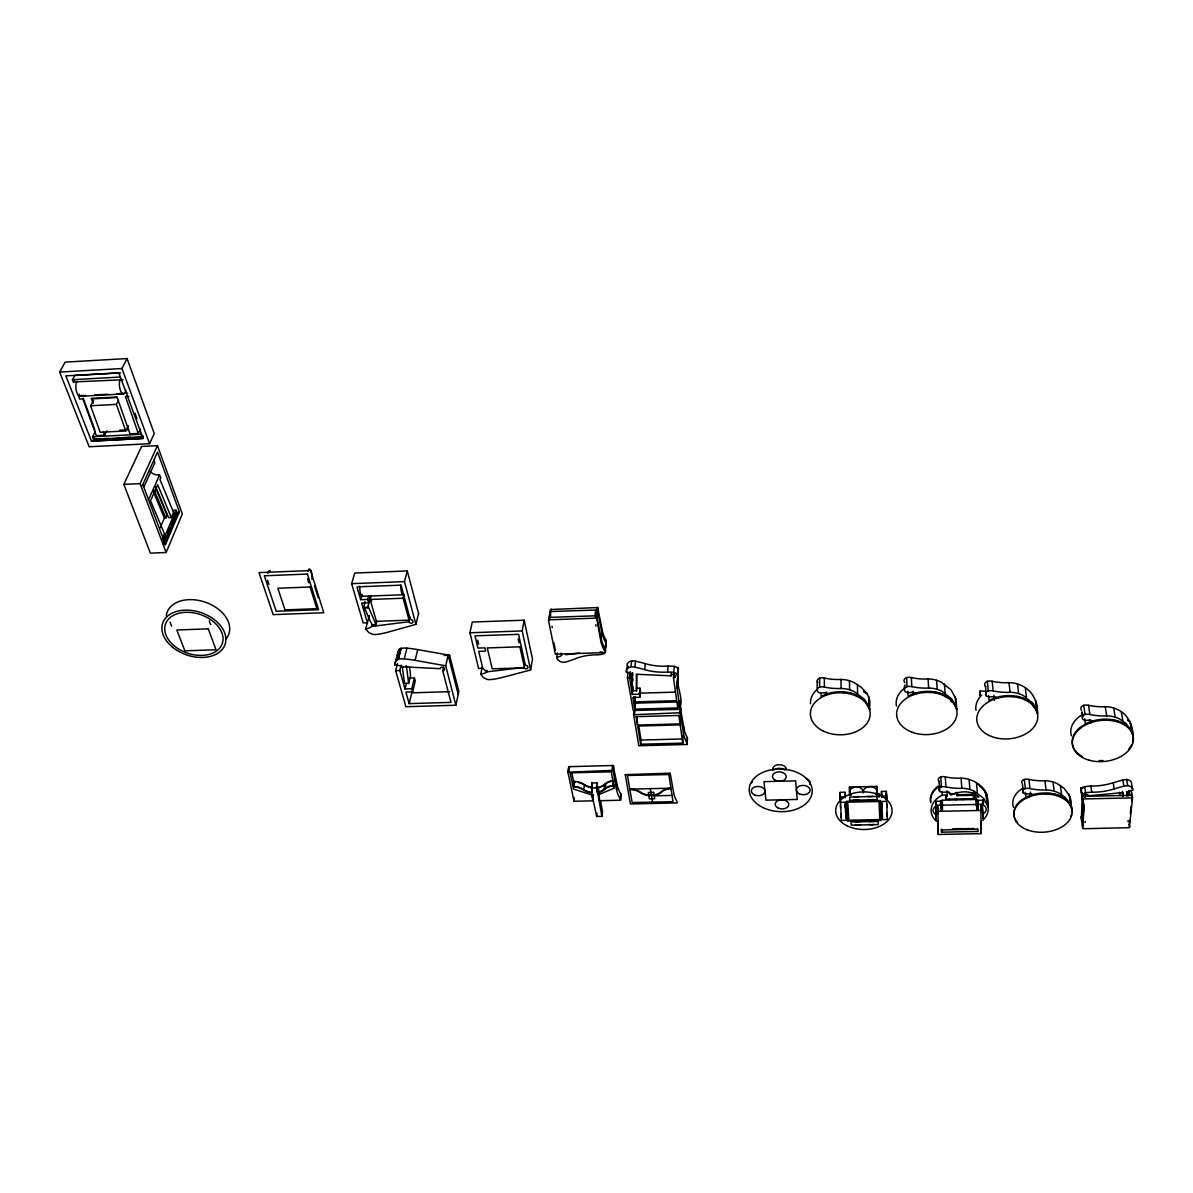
<?xml version="1.0" encoding="UTF-8"?>
<svg xmlns="http://www.w3.org/2000/svg" width="1193" height="1193" viewBox="0 0 1193 1193"><rect width="100%" height="100%" fill="white"/><g stroke="black" fill="none" stroke-linecap="round" stroke-linejoin="round"><path stroke-width="1.5" d="M863.807 691.344L866.834 693.267L868.668 696.816L869.772 709.507L864.522 699.441L854.397 691.686A29.452 20.758 0.2 0 0 849.61 689.793A21.653 15.3 0.1 0 0 841.766 688.48L837.859 688.54A46.706 33.851 -0.2 0 1 825.124 687.243L824.348 687.079L824.348 678.056A7.799 5.577 0.5 0 0 819.651 678.071A4.683 3.355 0.5 0 0 817.787 682.605M956.354 799.892L956.354 798.967M945.751 795.835L945.974 799.191L973.697 798.594L973.727 795.313L957.054 795.671L957.054 794.747L972.474 794.404L975.099 796.954L978.856 796.939A17.552 11.647 -2.4 0 0 954.266 794.031L951 793.912A7.247 4.832 -2 0 0 943.931 792.197A4.861 3.266 -2 0 1 940.039 791.615L939.353 790.974A4.504 3.012 -2 0 1 941.411 786.903L940.77 776.837A7.456 5.026 -2.1 0 1 945.259 776.852L945.989 777.016A44.409 30.362 -2.9 0 0 958.009 778.239L961.722 778.194A20.609 13.764 -2.4 0 1 969.104 779.417A28.021 18.685 -2.3 0 1 973.533 781.161C983.39 785.576 989.31 796.089 988.043 806.915A28.587 18.924 -2.2 0 1 982.585 820.486M821.112 693.312L821.112 696.652L823.021 695.579A29.87 21.012 0.2 0 1 865.954 702.051L869.772 709.507M940.725 800.965L940.621 801.308M817.175 690.18L817.22 681.173M828.24 693.64A7.576 5.383 0.5 0 0 822.618 692.954A5.085 3.624 0.6 0 1 818.502 692.328L817.742 691.627A4.697 3.355 0.6 0 1 819.621 687.093L819.651 678.071M963.288 799.742L963.288 798.818M970.222 799.593L970.222 798.669M975.949 798.728L976.247 806.095M976.784 810.345L976.903 799.444L942.366 800.19L942.44 811.061M977.723 831.476L977.738 829.239L941.545 829.94L941.575 832.162L977.723 831.476L977.47 828.449M978.156 810.315L978.275 800.369L983.211 800.264L983.136 804.872A9.126 6.025 -2.6 0 1 983.002 814.014L982.943 818.547L982.137 803.918A9.067 6.025 -2.7 0 0 983.852 802.591M980.825 809.6L980.9 804.38L937.609 805.29L937.698 813.969M937.817 821.142L938.205 834.444L981.093 833.639L980.9 804.38M633.617 714.726L680.055 712.743L683.514 733.248A48.779 34.075 3.4 0 0 686.989 743.03L687.198 744.477L638.807 745.744L633.617 714.726L634.005 711.192M977.813 800.16L977.678 800.891M678.101 670.69A49.674 35.701 3.5 0 0 677.848 679.443C677.147 688.003 684.499 701.857 679.041 709.373L633.215 710.476L627.429 677.728L628.04 672.494M1131.307 790.691L1132.53 797.878L1129.368 827.659L1083.662 828.732L1082.677 828.076L1083.96 809.689L1080.903 789.095L1080.992 787.693L1084.661 787.619M1080.992 787.693L1082.126 797.789A48.525 31.853 -4 0 1 1082.662 799.31M1081.365 817.294L1082.364 798.43A48.302 31.853 -4.1 0 0 1082.021 792.942M1131.575 800.801L1132.097 795.299L1082.23 796.387L1082.498 800.354A48.6 31.853 -4 0 1 1083.96 809.689M1085.108 796.969L1085.362 793.36M686.989 743.03L687.407 737.721A48.63 34.075 3.4 0 1 683.947 727.939L680.234 707.374L679.518 712.653M687.198 744.477L687.407 737.721M682.784 743.135L680.159 724.867L637.629 726.045L640.656 744.238L682.784 743.135L683.007 740.331M683.514 733.248L683.947 727.939M679.339 705.868L679.786 700.604M680.681 713.369L681.114 708.075M636.466 688.301L639.94 688.182L640.447 691.329L639.791 697.294L632.857 697.502L634.795 709.149L677.773 707.896L678.28 701.902M679.995 708.597L677.087 688.197A49.927 35.73 3.5 0 1 677.743 677.728L677.937 669.407A4.489 3.236 5.2 0 0 674.299 666.395A33.15 23.651 5.3 0 0 668.11 666.097A49.703 36.565 5.7 0 1 646.815 664.098L645.353 663.681A115.363 79.901 6.9 0 0 635.511 661.205A11.378 8.202 6.5 0 0 631.664 660.862A7.054 5.085 6.5 0 0 627.056 666.126A12.094 8.679 6.7 0 1 628.293 666.32M677.743 677.728L678.28 667.409L678.042 670.183L677.937 669.407M677.087 688.197L677.848 679.443M677.415 675.387A4.504 3.236 5.2 0 0 673.762 672.36L674.299 666.395M677.773 707.896L673.448 677.863L673.851 673.374M632.439 673.061L632.141 684.23A35.939 25.694 5.4 0 0 633.334 690.628L636.51 690.777L636.287 674.224L671.048 675.864L671.316 672.867M632.022 676.699A8.426 6.04 6.8 0 0 632.394 674.477L632.171 673.911A12.124 8.679 6.7 0 0 626.355 672.077A7.083 5.1 6.5 0 1 630.963 666.812A11.423 8.202 6.5 0 1 634.84 667.17A115.766 79.916 6.9 0 1 644.712 669.646L646.188 670.063A49.897 36.58 5.7 0 0 667.543 672.062L668.11 666.097M1128.295 795.94L1128.757 790.884M1129.115 824.93L1129.696 820.322M1130.338 813.611L1131.039 806.289M640.656 744.238L641.088 740.048L638.687 725.493M644.712 669.646L645.353 663.681M639.791 697.294L639.94 688.182M636.51 690.777L636.973 674.269M634.795 709.149L635.451 703.169L634.348 696.518M634.527 713.936L634.93 710.417M634.84 667.17L635.511 661.205M598.811 791.466L599.542 800.697L620.524 800.235L620.837 793.882A46.915 31.823 5.3 0 1 617.154 784.711L613.142 765.488L568.867 766.696L567.957 772.184L573.997 801.264L592.906 800.846L593.279 794.493L592.638 799.489M620.524 800.235L620.837 793.882M632.335 694.371L633.006 688.406L630.247 671.704L629.561 677.669L632.335 694.371L639.284 694.162M632.141 684.23L632.663 672.733M620.271 798.863A47.049 31.823 5.4 0 1 616.587 789.691L617.154 784.711M630.963 666.812L631.664 660.862M612.948 785.531L613.664 784.8L611.278 771.826L570.12 772.825L572.789 785.755L573.908 786.455A13.481 9.037 7.7 0 1 583.795 789.587A15.807 10.692 7.2 0 0 591.743 792.45L591.683 782.981L597.007 782.862L596.381 787.842L597.425 792.316A15.807 10.677 7.3 0 0 604.195 789.11A13.526 9.097 6.6 0 1 611.86 785.65L612.829 785.546L613.769 780.476M626.355 672.077L626.877 667.618M598.394 794.777L614.276 788.096L614.663 784.77M567.957 772.184L612.024 770.395L612.62 765.414M616.587 789.691L613.172 771.081L613.769 766.085M409.348 678.116L414.389 677.952L415.253 681.069L412.644 691.851L405.888 692.059L409.154 703.616L450.984 702.364L442.737 670.675A2.147 1.521 12.2 0 0 444.422 669.049L444.348 668.885A2.162 1.521 12.3 0 0 442.096 667.23A2.162 1.521 12.3 0 0 440.142 668.691L401.922 666.768A12.109 8.455 13.4 0 0 394.779 664.844L395.047 663.189A19.714 13.824 13 0 1 395.987 660.833L398.701 659.058A18.372 12.84 13.2 0 1 404.248 658.909L404.964 658.968A85.598 58.457 12.6 0 1 415.119 660.355L445.69 665.798L455.875 705.227L405.918 706.718L395.644 670.645L397.478 663.472M394.779 664.844L397.806 652.437A19.58 13.824 13.1 0 1 398.745 650.096L401.444 648.306A18.253 12.84 13.3 0 1 406.947 648.157L407.678 648.217A85.076 58.442 12.6 0 1 417.744 649.589L448.136 655.017L458.201 694.415M604.195 789.11L604.806 784.129A13.481 9.097 6.6 0 1 612.456 780.669L613.545 780.55M592.906 800.846L591.743 794.941L573.46 789.035L573.162 787.589A1.73 1.163 7.7 0 1 573.937 786.918A12.81 8.575 7.7 0 1 582.631 789.423L583.377 789.9A16.493 11.14 7.2 0 0 591.653 792.898L596.649 816.444L601.913 816.4L597.693 792.749A16.478 11.14 7.3 0 0 604.747 789.408L605.895 783.92A12.81 8.634 6.6 0 1 606.476 783.458M601.913 816.4L602.525 811.419L600.422 800.533M596.649 816.459L597.067 813.134M597.335 792.823L597.007 782.862M591.922 792.465L592.354 789.155M557.444 653.078L556.743 657.462A7.009 5.055 8.8 0 0 563.111 662.324A11.348 8.187 8.9 0 0 566.735 661.742A124.176 92.502 11.3 0 0 575.458 658.685L576.726 658.178A47.675 33.881 7.4 0 1 596.858 654.838A33.777 24.725 8.1 0 0 602.823 654.152A4.474 3.251 7.6 0 0 605.433 650.916L605.79 642.699A50.046 36.789 6 0 1 601.794 632.141L597.35 609.951L550.868 611.547L549.958 612.173L550.659 615.916M604.97 652.586L606.119 640.268A49.972 36.774 6 0 1 602.122 629.71L597.693 607.535L550.435 609.563L548.556 620.643L555.327 654.226L604.97 652.586L605.298 650.125M606.074 644.28L606.119 640.268M583.795 789.587L584.466 784.606A13.451 9.037 7.7 0 0 574.594 781.475L573.505 780.863L571.82 772.706M604.687 651.005A50.3 36.819 6.1 0 1 600.676 640.432L602.122 629.71M573.997 801.264L574.459 797.938M572.789 785.755L573.505 780.863M600.676 640.432L596.858 618.913L598.349 608.221M573.937 786.918L574.594 781.475M594.889 615.737L595.71 609.906M548.556 620.643L549.466 619.793L595.62 618.138L597.126 607.446M568.107 772.87L568.673 767.203M568.822 771.453L569.538 766.473M550.122 613.202L549.138 619.018L549.884 617.363L596.53 615.782L601.004 637.987A50.225 36.804 6.1 0 0 605.015 648.56L605.433 650.916M549.466 619.793L551.27 609.131M482.226 666.991L480.749 674.179L481.883 675.775A19.655 13.958 10.6 0 0 484.03 677.997L487.594 679.533A18.387 13.063 11 0 0 493.112 679.324L493.798 679.22A90.265 65.54 12.3 0 0 503.073 677.236L530.617 669.974L532.496 659.088L524.174 620.181L472.279 622.045L469.953 632.782L478.587 668.453L482.792 668.304L486.819 671.853L523.742 667.484A2.147 1.536 9.9 0 0 526.367 668.796A2.147 1.536 9.9 0 0 527.873 667.021L527.813 666.857A2.147 1.536 9.9 0 0 525.367 665.366L518.597 634.318L474.993 635.839L477.931 648.082L484.895 647.844L485.655 651.11L478.721 651.333L482.792 668.304M372.097 624.953L372.052 624.357A8.59 6.099 15 0 0 370.665 622.105L363.984 606.76L363.567 608.221L367.712 607.714L368.13 606.253L375.959 624.357L372.097 624.953L371.694 626.429A12.467 8.858 15.1 0 1 365.699 628.875L366.937 630.53A20.162 14.361 14.5 0 0 369.248 632.842L372.947 634.437A18.879 13.436 14.9 0 0 378.524 634.214L379.21 634.094A92.86 67.404 16.5 0 0 388.471 632.007L415.925 624.342L418.579 613.545M530.617 669.974L522.191 630.933L524.174 620.181M487.117 670.377L486.819 671.853A12.139 8.605 11.3 0 1 480.749 674.179M455.875 705.227L458.828 691.493L449.597 655.285L444.199 655.464M445.72 665.873L448.136 655.017M448.941 658.208L449.597 655.285M442.737 670.675L443.557 667.081M409.154 703.616L411.764 692.835L449.731 691.657M412.644 691.851L411.779 688.734L414.389 677.952M402.637 666.186A8.411 5.89 13.6 0 1 402.473 668.065L404.487 683.186L408.677 683.38L410.601 675.551L409.453 666.663M415.119 660.355L417.744 649.589M411.779 688.734L405.009 688.943L406.336 683.559M405.978 667.081L406.336 665.605L408.677 683.38M405.009 688.943L399.804 670.511L401.161 665.127M404.248 658.909L406.947 648.157M371.694 626.429L408.811 621.777L409.84 617.02M396.21 660.46L398.969 649.723M396.344 660.296L399.237 649.38M396.643 659.953L399.566 649.067M397.001 659.669L399.953 648.798M397.418 659.431L400.177 648.679M397.657 659.326L400.654 648.485M398.164 659.162L400.908 648.41M398.417 659.103L401.161 648.351M371.023 596.381L370.143 599.482L376.421 621.329L409.05 620.136L403.115 598.23L403.935 595.128M415.925 624.342L404.472 581.602L407.275 570.955L354.783 573.058L351.637 583.675L363.164 622.895L367.399 622.746L361.658 603.061L368.682 602.808L367.698 599.408L368.712 595.844M375.556 625.818L376.809 621.24M365.699 628.875L369.398 615.618M367.712 607.714L370.695 595.695M363.567 608.221L365.088 601.54M367.698 599.408L360.674 599.676L362.195 594.338M166.14 552.493L182.335 514.019L157.461 445.66L141.609 446.45L123.833 484.403L150.378 553.149L166.14 552.493L140.088 483.627L157.461 445.66M179.353 511.827L178.353 511.872L164.455 544.604L165.469 544.56L179.353 511.827L157.551 452.087L142.206 485.79M163.098 540.295L175.953 510.172L172.582 510.425M163.739 541.443L165.931 536.313M167.378 532.883L169.57 527.738M171.031 524.309L176.907 512.483L175.953 510.172M163.799 543.322L176.907 512.483M162.144 538.982L164.425 533.644L150.542 500.762L157.685 484.731L171.315 517.523L168.631 517.732L155.657 486.595M171.315 517.523L173.522 512.334L159.981 479.586L160.891 477.543L158.923 474.859A7.874 5.652 23.3 0 1 149.707 470.952M160.22 527.724L164.395 518.045L153.42 491.844M164.395 518.045L165.812 517.941L167.02 515.122L156.089 488.936M123.043 379.762L73.712 381.939A8.083 3.475 83.8 0 1 74.398 380.955M148.305 500.225L159.728 474.71M144.04 486.61L154.836 462.854L153.793 460.349M149.572 443.692L154.285 433.521L127.055 358.556L65.153 362.12L59.65 372.067L89.177 446.764L149.572 443.692L121.969 368.518L127.055 358.556M143.071 438.457L91.488 441.112L143.071 438.457L118.838 372.842L65.839 375.84L91.488 441.112M108.533 438.383L93.844 439.143L94.336 438.159M93.054 403.413L91.235 398.402L117.003 396.986L129.992 433.894L138.299 433.462L140.55 429.137M93.546 400.505L90.564 405.769L100.227 432.298L125.772 430.971L128.576 425.662M79.275 394.242A8.083 3.475 83.8 0 1 78.678 395.45L79.513 399.044L82.854 398.85L96.335 435.639L104.596 435.206L105.506 433.521M106.475 431.762L106.952 430.882M125.772 430.971L116.362 404.367L118.525 400.416M142.698 435.579L143.235 437.145L94.754 439.635L93.472 439.382L92.502 436.772L95.44 431.478M73.444 382.55L72.415 379.717L74.92 375.482L120.747 372.887M637.465 725.061L637.465 724.524A7.337 1.014 88.4 0 0 636.152 716.59L637.465 725.061L680.01 723.883L678.862 715.382A7.352 0.835 88.3 0 1 679.399 716.352M980.05 691.03L979.93 695.37L980.05 691.03L985.522 691.224M604.747 789.408L605.283 788.901A12.84 8.634 6.6 0 1 612.963 786.008A1.745 1.178 6.7 0 1 614.007 786.649L614.276 788.096M93.665 437.19L93.844 439.143M939.965 785.963L938.041 787.231A28.438 18.924 -2.3 0 0 930.749 802.785M1082.797 714.324L1079.889 716.218A30.436 20.579 -6.6 0 0 1071.418 735.798M1023.042 788.111L1021.029 789.378A28.975 19.073 -4.2 0 0 1013.498 807.422M945.974 799.191L945.945 795.91L947.272 795.88L947.272 794.956L942.306 795.075L938.667 797.297A28.587 18.924 -2.2 0 0 936.624 821.41M1126.908 791.526L1127.43 794.613A8.411 5.488 -6.4 0 1 1126.863 792.629L1127.042 792.107A12.109 7.874 -6.3 0 1 1132.724 790.169L1131.665 784.01A7.039 4.608 -6.3 0 0 1126.639 779.506A11.348 7.426 -6.3 0 0 1122.822 780.028A115.989 73.071 -6 0 0 1113.218 782.757L1111.787 783.205A49.092 32.837 -6.1 0 1 1090.849 786.083A32.733 21.31 -5.2 0 0 1084.75 786.664A4.429 2.908 -5.4 0 0 1081.395 789.542L1081.261 791.645A48.361 31.853 -4.1 0 1 1082.633 797.043M1132.724 790.169A7.054 4.608 -6.2 0 0 1127.683 785.665A11.378 7.426 -6.2 0 0 1123.851 786.187A116.377 73.071 -5.9 0 0 1114.202 788.916L1112.771 789.363A49.271 32.852 -6 0 1 1091.759 792.227A32.837 21.31 -5.2 0 0 1085.63 792.808A4.444 2.908 -5.3 0 0 1082.275 795.686M904.995 684.901L903.876 688.719A30.034 21.101 -2.4 0 0 896.48 706.092M597.872 787.365L598.051 787.335A15.763 10.677 7.3 0 0 604.806 784.129M363.343 607.684L367.489 607.177M565.646 654.703L579.709 653.078M59.65 372.067L121.969 368.518M72.415 379.717L120.225 377.033M78.35 395.852L85.657 395.45M94.799 394.958L107.579 394.257M116.72 393.75L127.681 393.153M80.125 396.315L123.461 393.929M128.799 396.344L125.429 396.523L138.299 433.462M91.846 398.909L117.436 397.508M90.564 405.769L116.362 404.367M119.613 430.226L128.65 429.748M92.502 436.772L141.102 434.267L142.012 436.877L143.235 437.145M117.719 437.906L130.574 437.249M93.472 439.382L142.012 436.877M123.833 484.403L140.088 483.627M175.997 513.393L178.861 513.258M351.637 583.675L404.472 581.602M362.299 596.321L403.115 594.77M370.143 599.482L403.115 598.23M866.834 693.267L861.167 687.257L854.233 682.65A29.288 20.758 0.2 0 0 849.476 680.756A21.534 15.285 0 0 0 841.676 679.443L837.784 679.518A46.452 33.822 -0.2 0 1 825.124 678.221L824.348 678.056M956.19 701.738A30.034 21.101 -2.4 0 0 955.951 699.098L951.164 689.972L941.322 682.202A29.616 20.848 -2.4 0 0 936.594 680.293A21.772 15.36 -2.5 0 0 928.765 678.981L924.843 679.056A47.004 33.986 -3.1 0 1 912.108 677.743L911.333 677.579A7.889 5.607 -2.1 0 0 906.576 677.594A4.727 3.37 -2.1 0 0 904.488 682.157L904.876 682.575M1035.658 700.679L1037.537 713.503C1038.059 702.23 1032.631 690.822 1022.207 685.9A29.929 20.818 -4.5 0 0 1017.525 683.992A22.011 15.345 -4.7 0 0 1009.696 682.664L1005.729 682.739A47.526 33.926 -5.4 0 1 992.934 681.427L992.173 681.263A7.963 5.607 -4.4 0 0 987.372 681.278A4.772 3.355 -4.4 0 0 985.075 685.841L985.791 686.557M469.953 632.782L522.191 630.933M955.951 699.098L956.726 709.209L951.835 699.068L941.948 691.284A29.78 20.863 -2.3 0 0 937.191 689.375A21.892 15.375 -2.4 0 0 929.332 688.063L925.38 688.122A47.258 34.015 -3 0 1 912.57 686.81L911.795 686.646A7.933 5.607 -2 0 0 907.008 686.661A4.757 3.37 -2.1 0 0 904.92 691.224L905.651 691.94A5.145 3.639 -2.1 0 0 909.782 692.566A7.665 5.398 -2 0 1 916.12 693.58M1037.537 713.503L1032.974 703.348L1023.326 695.549A30.108 20.833 -4.4 0 0 1018.613 693.625A22.13 15.36 -4.6 0 0 1010.739 692.298L1006.758 692.372A47.809 33.971 -5.3 0 1 993.888 691.06L993.113 690.881A8.008 5.607 -4.3 0 0 988.296 690.911A4.802 3.37 -4.3 0 0 985.985 695.474L986.7 696.19A5.19 3.639 -4.3 0 0 990.831 696.816A7.74 5.398 -4.2 0 1 997.795 698.233M1132.679 741.942A30.615 20.594 -6.4 0 0 1133.171 736.722C1132.858 726.015 1128.489 714.682 1118.259 709.895A30.019 20.341 -6.6 0 0 1113.68 708.016A22.07 14.987 -6.7 0 0 1105.911 706.718L1101.959 706.778A47.69 33.091 -7.6 0 1 1089.254 705.481L1088.493 705.302A7.993 5.473 -6.5 0 0 1083.706 705.317A4.787 3.281 -6.5 0 0 1081.186 709.79L1081.544 710.208M1131.59 731.1L1126.267 723.674L1119.824 719.096A30.183 20.341 -6.4 0 0 1115.216 717.217A22.19 14.987 -6.6 0 0 1107.417 715.904L1103.436 715.964A47.944 33.121 -7.5 0 1 1090.656 714.652L1089.895 714.488A8.038 5.473 -6.4 0 0 1085.078 714.503A4.817 3.281 -6.4 0 0 1082.558 718.976L1083.229 719.677A5.204 3.549 -6.4 0 0 1087.33 720.289A7.769 5.279 -6.3 0 1 1093.608 721.318M395.644 670.645L399.804 670.511M627.429 677.728L629.561 677.669M639.224 693.193L675.029 692.104M634.422 696.772L635.273 701.887L676.177 700.679M635.451 703.169L676.416 701.961M636.078 716.68L678.802 715.457M1069.003 794.866L1063.724 787.991L1057.46 783.756A28.572 18.834 -4.2 0 0 1053.031 781.997A21.012 13.869 -4.3 0 0 1045.575 780.759L1041.802 780.804A45.319 30.6 -5 0 1 1029.619 779.551L1028.903 779.402A7.605 5.055 -4.1 0 0 1024.325 779.387A4.563 3.042 -4.1 0 0 1021.745 782.862M986.492 794.449L988.043 806.915L983.599 798.266L974.368 791.242A28.185 18.685 -2.2 0 0 969.909 789.498A20.713 13.764 -2.3 0 0 962.497 788.275L958.754 788.319A44.663 30.377 -2.8 0 1 946.66 787.067L945.945 786.918A7.501 5.026 -2 0 0 941.411 786.903M1070.24 804.067L1064.946 797.192L1058.653 792.942A28.721 18.834 -4.1 0 0 1054.194 791.183A21.116 13.869 -4.3 0 0 1046.708 789.945L1042.906 789.99A45.558 30.615 -4.9 0 1 1030.677 788.737L1029.932 788.573A7.65 5.055 -4 0 0 1025.339 788.558A4.578 3.042 -4 0 0 1023.057 792.674L1023.728 793.315A4.951 3.281 -4 0 0 1027.65 793.912A7.382 4.876 -4 0 1 1034.256 795.239M641.088 740.048L683.127 738.929L682.605 735.276M591.042 787.962L596.381 787.842M849.61 795.373L849.491 787.037L876.751 786.411L876.885 789.677M654.211 795.806L672.062 795.403M840.17 802.352L845.017 802.248L846.105 820.352L841.319 820.456L840.096 792.361L844.898 792.256L845.226 797.685M881.657 797.446L881.478 791.436L886.31 791.332L886.653 800.399M1029.291 797.252L1025.92 797.327L1025.354 792.227M1082.588 798.952L1132.53 797.878M941.009 803.471L942.395 803.441M976.873 802.695L978.245 802.665M941.053 808.049L942.425 808.019M976.813 807.288L978.185 807.258M935.64 806.423L935.67 809.436L938.891 809.361M937.609 805.29L937.981 811.344L981.421 810.45M952.208 828.941L973.861 828.524M595.62 618.138L596.858 618.913M612.024 770.395L613.172 771.081M1082.439 820.023L1081.469 819.531L1082.722 800.98A48.361 31.853 -4.1 0 0 1082.767 800.19M863.821 691.836L866.849 693.774M1127.817 719.946L1129.875 721.392L1133.171 736.722L1130.875 723.897M1127.907 720.453L1129.965 721.899M950.761 700.559L954.743 703.497M950.806 701.066L954.773 704.004L956.726 709.209M1033.183 706.331L1035.778 708.284L1036.896 710.849M1033.123 705.809L1035.718 707.777M940.77 776.837A4.474 3.012 -2.1 0 0 938.712 780.908L939.398 781.549M1082.588 825.974L1083.602 807.124A48.525 31.853 -4 0 0 1082.901 800.071M954.832 704.094L953.207 701.708A30.213 21.116 -2.3 0 0 910.125 695.191L908.141 696.28L907.888 691.239M1035.837 708.374L1034.286 705.988A30.541 21.086 -4.4 0 0 991.115 699.456L989.072 700.545L988.579 695.474M987.401 804.574L985.373 792.152M1070.598 801.472A28.975 19.073 -4.2 0 0 1070.509 799.071L1068.943 794.359L1071.896 809.301A29.154 19.073 -4.1 0 1 1071.97 811.702M370.084 597.961L371.545 601.347M154.165 490.084L165.812 517.941M1132.679 734.142L1130.308 729.37A30.615 20.594 -6.4 0 0 1087.539 722.898L1081.395 726.418A30.615 20.594 -6.4 0 0 1082.17 756.437M142.802 484.447L165.469 544.56M94.187 438.07L94.754 439.635M83.271 398.268L94.799 429.734M103.373 431.866L104.596 435.206M135.063 413.33L136.897 418.594M314.579 586.061L318.218 597.723M360.674 599.676L356.931 586.867L401.027 585.137L410.317 619.555A2.207 1.581 13.8 0 1 412.897 621.091L412.912 621.27A2.207 1.581 13.8 0 1 411.54 623.134A2.207 1.581 13.8 0 1 408.811 621.777M407.275 570.955L418.594 613.634M553.895 642.684L555.371 650.021M591.683 782.981L592.28 785.993M599.378 795.09L598.319 787.768A16.434 11.14 7.3 0 0 600.989 786.992M1121.256 711.699L1122.837 720.9M1129.175 790.735L1129.965 795.358M1126.639 779.506L1127.683 785.665M1113.68 708.016L1115.216 717.217M1122.822 780.028L1123.851 786.187M1129.294 824.587L1129.726 827.167M650.349 788.648L652.571 802.099M1119.466 792.286L1120.003 795.567M1105.24 706.703L1106.731 715.889M1113.218 782.757L1114.202 788.916M1088.493 705.302L1089.895 714.488M1089.88 719.722L1090.402 723.137M1083.706 705.317L1085.078 714.503M1084.676 718.857L1085.436 723.957M1082.14 712.325L1082.692 715.994M1081.812 712.042L1082.633 717.545M1090.849 786.083L1091.759 792.227M1084.75 786.664L1085.63 792.808M674.239 673.642L674.746 677.177M1081.097 816.817L1082.677 828.076M1069.957 796.685L1071.896 809.301L1068.928 802.501A29.154 19.073 -4.1 0 0 1027.889 796.357L1022.133 799.578A29.154 19.073 -4.1 0 0 1017.077 821.962M1060.383 785.426L1061.576 794.613M1053.031 781.997L1054.194 791.183M1044.919 780.759L1046.052 789.945M1025.309 687.735L1026.442 697.383M1030.409 792.122L1030.782 795.522M1028.903 779.402L1029.932 788.573M1017.525 683.992L1018.613 693.625M1024.325 779.387L1025.339 788.558M1022.401 783.876L1023.415 793.047M1009.01 682.664L1010.053 692.298M993.873 695.325L994.365 700.395M992.173 681.263L993.113 690.881M987.372 681.278L988.296 690.911M976.202 799.966L976.351 801.07L976.426 798.714M985.463 686.258L986.357 695.892M841.14 817.28L840.931 813.984M840.558 808.198L840.349 804.872M845.39 808.108L845.181 804.768M845.926 817.175L845.733 813.88M982.704 799.817L983.136 804.872M982.137 803.918L983.002 814.014M981.093 833.639L980.795 822.126M976.485 782.802L977.335 792.898M974.83 792.927L975.113 796.283M974.83 793.599L975.099 796.954M973.458 791.943L973.727 795.313M973.428 795.239L973.697 798.594M969.104 779.417L969.909 789.498M955.235 696.458L955.996 706.569M961.081 778.194L961.841 788.26M1123.209 795.91L1122.971 792.599L1088.598 795.791A2.132 1.402 -5.3 0 0 1086.346 794.598A2.132 1.402 -5.3 0 0 1084.348 796.178L1084.348 796.342A2.132 1.402 -5.3 0 0 1084.899 797.312M1122.315 791.406L1122.688 796.357M956.801 792.316L957.054 795.671M941.948 800.697L942.067 801.815L942.082 800.249M944.468 684.036L945.11 693.118M946.929 790.855L947.272 795.88M945.259 776.852L945.945 786.918M936.594 680.293L937.191 689.375M942.082 791.72L942.306 795.075M939.085 781.296L939.711 791.347M940.442 802.531L940.666 806.021M941.381 829.15L941.575 832.162M840.096 792.361L840.439 797.789M935.938 802.516L936.147 805.857A9.067 6.01 -1.8 0 0 936.237 814.968L936.281 819.487L935.67 809.436M928.094 678.966L928.646 688.048M935.73 806.587L936.237 814.968M849.491 787.037L849.759 795.299M845.211 797.386L845.002 795.03L844.957 796.924L840.14 797.028L840.2 795.135L840.483 798.907M913.122 691.09L913.301 694.445M911.333 677.579L911.795 686.646M906.576 677.594L907.008 686.661M882.03 807.333L881.97 806.006M882.388 816.43L882.328 815.132M876.885 791.093L877.019 794.359M878.973 797.088L878.823 793.464L878.913 796.67M886.876 807.229L886.817 805.901M887.219 816.34L887.16 815.028M881.687 796.596L881.567 794.21L881.627 796.119L886.474 796.014L886.414 794.15L886.459 795.343M881.94 805.394L881.895 803.978M882.313 814.536L882.253 813.119M881.478 791.436L881.687 796.879M886.503 796.492L887.338 819.516L882.522 819.621L881.791 801.457L886.653 801.353L886.31 791.332M886.742 803.873L886.802 805.29M887.085 813.015L887.145 814.431M886.488 796.641L886.608 799.713M840.26 802.427L840.14 797.655M876.751 786.411L876.989 794.657M868.668 696.816L868.936 706.882M857.424 684.469L857.603 693.506M849.476 680.756L849.61 689.793M936.147 805.857L936.087 801.278L940.994 801.174L941.083 811.091M844.898 792.256L844.957 797.55M680.01 723.883L680.01 723.346A7.352 0.835 88.3 0 0 679.756 718.932M937.981 811.344L938.205 834.444M841.005 679.443L841.08 688.465M635.273 701.887L635.273 701.35A7.367 1.014 88.3 0 0 635.004 696.906M949.434 799.116L949.434 800.041M826.302 691.985L826.302 694.997M671.018 788.648A12.869 8.664 5.1 0 0 662.279 791.585L661.712 792.107A16.523 11.184 5.7 0 1 654.51 795.448L648.44 795.582A16.523 11.199 5.7 0 1 640.209 792.584L639.478 792.107A12.825 8.619 6.2 0 0 629.889 789.587M842.556 692.492A18.342 12.959 0 0 1 845.002 692.432M847.433 692.596A18.342 12.959 0 0 1 856.186 695.444M819.621 687.093A7.844 5.577 0.6 0 1 824.348 687.079M869.518 699.441A29.706 21.012 0.1 0 1 869.16 707.33M810.524 703.795A29.706 21.012 0.1 0 1 817.518 689.122M1016.153 696.458A18.76 12.989 -4.7 0 1 1018.539 696.861M1020.805 697.473A18.76 12.989 -4.7 0 1 1026.517 700.53M1036.285 703.318A30.362 21.071 -4.5 0 1 1036.061 708.627M976.008 710.312A30.362 21.071 -4.5 0 1 981.735 695.057M996.021 698.308A3.683 2.535 2.1 0 1 995.827 697.651M927.513 692.372A18.551 13.004 -2.5 0 1 946.795 697.622M1131.725 744.507A30.615 20.594 -6.4 0 1 1128.474 749.383M1102.928 760.538A30.615 20.594 -6.4 0 1 1099.156 760.627M1107.686 719.856A18.805 12.691 -6.7 0 1 1112.622 719.976M1114.978 720.378A18.805 12.691 -6.7 0 1 1119.273 721.81M1091.699 722.615A3.698 2.55 5.2 0 1 1091.476 721.959L1091.55 720.945A3.713 2.55 5.1 0 0 1092.236 722.212M1128.116 820.545A7.158 0.925 87.1 0 1 1128.011 821.738M1085.227 821.395A7.143 0.746 87.2 0 1 1085.138 822.573M1080.903 789.095A48.302 31.853 -4.1 0 1 1081.44 790.616M1126.878 795.224A35.358 23.129 -5.4 0 1 1126.923 796.193M1071.597 814.103A29.154 19.073 -4.1 0 1 1070.762 816.474M1044.71 793.852A17.895 11.751 -4.3 0 1 1061.606 797.461M961.319 828.553A28.587 18.924 -2.2 0 1 957.77 828.613M979.766 786.291A28.438 18.924 -2.3 0 1 987.327 799.191M951.656 795.105A3.46 2.52 1.9 0 1 950.06 794.478M955.459 792.927A3.46 2.52 1.9 0 1 951.656 794.18A3.46 2.52 1.9 0 1 948.927 791.809M930.689 801.785A28.408 18.924 -2.3 0 1 937.981 786.232M977.067 783.697A28.408 18.924 -2.3 0 1 987.237 798.192M863.419 792.674A6.815 5.011 -1.1 0 1 871.248 786.649A6.815 5.011 -1.1 0 1 875.916 794.15M872.724 796.193A6.815 5.011 -1.1 0 1 867.684 796.313M872.858 799.459A6.8 5.011 -1.1 0 1 867.848 799.578M876.333 792.584A6.8 5.011 -1.1 0 1 877.034 795.015M851.161 795.209A6.8 5.011 -1.6 0 1 854.576 787.097A6.8 5.011 -1.6 0 1 863.061 792.674M858.945 796.506A6.8 5.011 -1.6 0 1 853.92 796.611M859.109 799.757A6.8 5.011 -1.6 0 1 854.099 799.877M849.744 794.985A6.8 5.011 -1.6 0 1 850.042 793.748M873.843 821.172A6.726 5.011 -0.8 0 1 868.877 821.261M873.977 824.348A6.711 5.011 -0.8 0 1 869.026 824.438M860.242 821.44A6.711 5.011 -1.4 0 1 855.292 821.545M860.421 824.617A6.696 5.011 -1.3 0 1 855.47 824.706M751.724 782.936A6.8 4.623 2.8 0 1 752.231 781.833M805.916 778.611A6.845 4.638 1.6 0 1 809.838 784.457M774.108 769.888A6.89 4.712 2.2 0 1 784.74 770.081M772.781 770.156A6.875 4.697 2.2 0 1 779.089 764.683A6.875 4.697 2.2 0 1 786.381 769.828M607.103 783.026A12.81 8.634 6.6 0 1 607.774 782.623M609.265 781.952A12.81 8.634 6.6 0 1 612.65 781.117M605.358 784.427A16.434 11.14 7.3 0 1 604.076 785.412M603.36 785.859A16.434 11.14 7.3 0 1 601.824 786.649M592.295 787.917A16.434 11.14 7.2 0 1 588.388 786.962M587.463 786.619A16.434 11.14 7.2 0 1 584.048 784.919M575.563 781.997A12.78 8.59 7.7 0 0 574.638 781.937A1.73 1.163 7.7 0 0 574.206 782.161M578.337 782.429A12.78 8.59 7.7 0 1 580.946 783.264M581.766 783.622A12.78 8.59 7.7 0 1 583.302 784.442M592.384 787.469A15.763 10.692 7.2 0 1 584.466 784.606M678.28 669.825A49.674 35.701 3.5 0 1 678.504 668.96M632.916 680.905A35.82 25.679 5.4 0 1 632.752 678.757M671.048 675.864A2.162 1.551 5.2 0 1 673.21 674.403A2.162 1.551 5.2 0 1 675.357 676.058L675.372 676.237A2.162 1.551 5.2 0 1 673.448 677.863M667.543 672.062A33.27 23.666 5.3 0 1 673.762 672.36M552.284 627.667A7.516 1.372 88 0 1 552.001 626.265M596.008 626.116A7.546 1.193 88 0 1 595.754 624.714M478.706 644.101A7.218 1.611 88 0 1 477.767 640.194M519.134 642.729A7.233 1.447 88 0 1 518.284 638.807M602.152 652.049A2.147 1.566 7.6 0 1 600.019 651.87M556.743 657.462A12.109 8.754 9.2 0 0 561.754 655.285L561.769 654.703A8.366 6.025 9.1 0 0 561.038 653.123M606.208 645.055A4.459 3.251 7.6 0 1 605.418 647.322M397.537 654.107A12.034 8.44 13.5 0 1 398.149 654.137M362.821 596.038A7.367 2.103 87.6 0 1 360.554 593.816A7.367 2.103 87.6 0 1 359.898 586.002M403.801 594.159A7.382 1.954 87.6 0 1 401.698 592.906A7.382 1.954 87.6 0 1 400.818 585.271M269.007 584.346A7.247 2.446 87.3 0 1 267.65 580.305M267.754 573.415A7.247 2.446 87.3 0 1 270.125 570.88M308.942 582.78A7.277 2.282 87.3 0 1 307.66 578.724M307.913 571.119A7.277 2.282 87.3 0 1 310.791 570.373A7.277 2.282 87.3 0 1 311.94 579.276M166.245 615.871A32.718 22.324 18.9 0 1 206.777 602.719A32.718 22.324 18.9 0 1 226.118 638.777M171.732 626.042A7.143 2.789 87.7 0 1 170.211 622.135M210.788 624.61A7.158 2.64 87.7 0 1 209.342 620.703M81.706 395.286A8.083 3.46 83.8 0 1 76.695 392.184A8.083 3.46 83.8 0 1 77.068 381.223M125.891 390.141A8.112 3.281 84.1 0 1 120.821 391.408A8.112 3.281 84.1 0 1 120.538 378.777M625.266 774.66L630.426 803.948L677.236 802.934L677.028 801.562A47.198 31.928 3.8 0 1 673.613 792.391L670.168 773.153L625.266 774.66M654.271 795L648.545 795.135A15.837 10.737 5.7 0 1 640.656 792.271A13.511 9.067 6.2 0 0 629.815 789.125L670.943 788.185A13.555 9.126 5.1 0 0 661.176 791.794A15.837 10.722 5.7 0 1 654.271 795M310.612 570.552L259.015 572.625L273.167 614.634L323.765 612.755L310.612 570.552M307.406 574.057L264.339 575.787L276.239 611.278L318.606 609.698L307.406 574.057M310.061 587.001L277.85 588.268L284.993 609.877L316.876 608.684L310.061 587.001M208.283 628.845L176.818 629.979L184.9 650.841L216.052 649.753L208.283 628.845M519.894 646.83L487.296 647.933L492.217 668.841L524.488 667.797L519.894 646.83M668.841 774.511L627.414 775.495L632.171 802.546L673.016 801.651L668.841 774.511M795.597 780.893L763.997 781.639L765.921 800.145L797.207 799.459L795.597 780.893M653.66 792.361L648.291 792.48L649.35 798.878L654.703 798.773L653.66 792.361M877.034 796.432L849.64 797.043L849.819 800.294L877.168 799.698L877.034 796.432M880.389 800.548L846.314 801.293L847.492 821.142L881.195 820.456L880.389 800.548M879.062 801.487L847.731 802.173L848.79 820.217L879.808 819.591L879.062 801.487M878.093 821.41L851.071 821.962L851.25 825.124L878.227 824.587L878.093 821.41M762.998 807.601A31.525 21.325 2.2 0 0 812.135 792.555A31.525 21.325 2.2 0 0 767.01 770.842A31.525 21.325 2.2 0 0 762.998 807.601M847.343 825.929A28.2 18.805 0.1 0 0 891.932 812.687A28.2 18.805 0.1 0 0 852.354 793.539A28.2 18.805 0.1 0 0 847.343 825.929M822.946 730.877A29.885 21.012 0.2 0 0 870.04 715.8A29.885 21.012 0.2 0 0 827.853 694.639A29.885 21.012 0.2 0 0 822.946 730.877M991.249 736.409A30.556 21.101 -4.4 0 0 1037.791 717.172A30.556 21.101 -4.4 0 0 992.815 699.769A30.556 21.101 -4.4 0 0 991.249 736.409M911.706 732.084A30.228 21.116 -2.3 0 0 957.04 712.877A30.228 21.116 -2.3 0 0 911.735 695.504A30.228 21.116 -2.3 0 0 911.706 732.084M1089.284 760.254A30.645 20.594 -6.4 0 0 1133.35 737.766A30.645 20.594 -6.4 0 0 1085.988 724.733A30.645 20.594 -6.4 0 0 1089.284 760.254M1027.412 829.896A29.169 19.073 -4.1 0 0 1072.119 812.731A29.169 19.073 -4.1 0 0 1029.529 796.76A29.169 19.073 -4.1 0 0 1027.412 829.896M754.408 794.851A6.83 4.623 2.8 0 0 764.967 791.526A6.83 4.623 2.8 0 0 755.065 786.873A6.83 4.623 2.8 0 0 754.408 794.851M778.194 808.079A6.8 4.563 2.2 0 0 788.752 804.813A6.8 4.563 2.2 0 0 778.954 800.205A6.8 4.563 2.2 0 0 778.194 808.079M799.399 793.852A6.875 4.653 1.6 0 0 810.107 790.497A6.875 4.653 1.6 0 0 800.264 785.829A6.875 4.653 1.6 0 0 799.399 793.852M775.525 780.401A6.904 4.712 2.2 0 0 786.232 777.001A6.904 4.712 2.2 0 0 776.285 772.289A6.904 4.712 2.2 0 0 775.525 780.401M173.969 645.667A30.004 20.356 18.8 0 0 222.301 643.534A30.004 20.356 18.8 0 0 185.422 612.322A30.004 20.356 18.8 0 0 173.969 645.667M172.001 646.74A32.927 22.339 18.8 0 0 225.059 644.459A32.927 22.339 18.8 0 0 184.632 610.16A32.927 22.339 18.8 0 0 172.001 646.74"/></g></svg>
